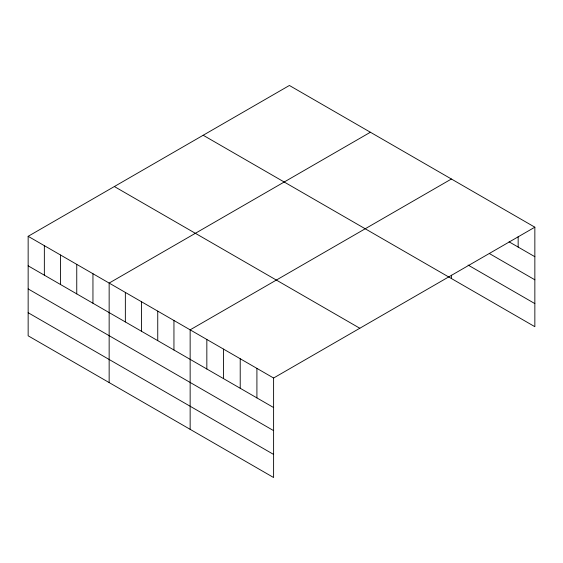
<?xml version="1.0" encoding="UTF-8"?>
<svg xmlns="http://www.w3.org/2000/svg" width="563" height="563" viewBox="0 0 563 563"><rect width="100%" height="100%" fill="white"/><g stroke="black" fill="none" stroke-linecap="round" stroke-linejoin="round"><path stroke-width="0.84" d="M28.15 236.312L273.604 378.019L273.604 477.523L28.15 335.808L28.15 236.312L289.396 85.477L534.85 227.192L534.85 326.688L203.187 135.254M370.398 132.242L109.152 283.076L109.152 382.573M451.399 179.013L190.146 329.841L190.146 429.337M273.604 378.019L534.85 227.192M509.058 241.816L534.85 256.707M489.331 253.519L534.85 279.804M468.085 265.053L534.85 303.598M114.359 186.536L359.813 328.25M28.15 265.827L273.604 407.542M28.15 288.925L273.604 430.632M28.15 312.718L273.604 454.425M518.157 236.657L518.157 247.073M451.399 275.208L451.399 278.509M256.911 368.385L256.911 397.9M240.218 358.751L240.218 388.266M223.532 349.109L223.532 378.632M206.839 339.475L206.839 368.997M173.946 320.488L173.946 350.003M157.746 311.135L157.746 340.65M141.552 301.782L141.552 331.297M125.352 292.429L125.352 321.945M92.951 273.724L92.951 303.239M76.751 264.371L76.751 293.886M60.551 255.018L60.551 284.533M44.35 245.665L44.35 275.18"/></g></svg>
